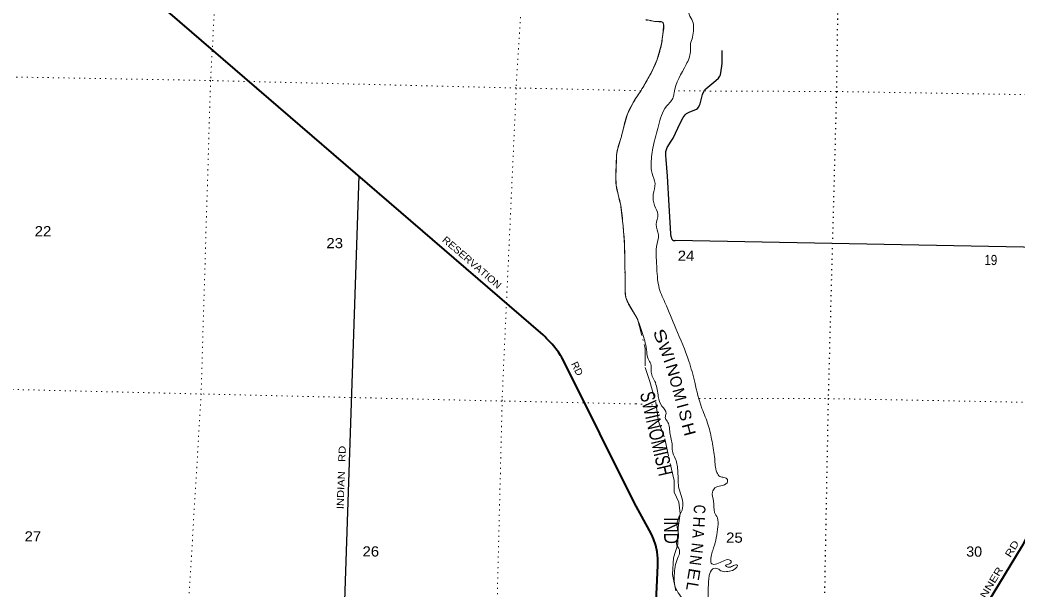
# Model space of a CAD drawing. Header units: feet. Extents: x -493433 to -244333, y 184684 to 373072.
# Drawn here: x -377997 to -360811, y 335440 to 345259 of the extents above; entities that cross this region are included whole.
import ezdxf
from ezdxf.enums import TextEntityAlignment as Align

# ---------------------------------------------------------------- set-up
doc = ezdxf.new("R2010")
doc.units = ezdxf.units.FT
doc.header["$LTSCALE"] = 60
doc.linetypes.add('DOT_DASHED', pattern=[7.7, 5, -1.2, 0.3, -1.2])
doc.linetypes.add('DOTTED', pattern=[1.5, 0.3, -1.2])
for name, color, linetype, lineweight in [('26', 7, 'Continuous', 40), ('27', 7, 'Continuous', 13), ('29', 7, 'Continuous', 25), ('30', 7, 'Continuous', 13), ('39', 7, 'Continuous', 13), ('41', 7, 'Continuous', 13), ('44', 7, 'DOT_DASHED', 13), ('6', 7, 'DOTTED', 25), ('7', 7, 'DOTTED', 13)]:
    doc.layers.add(name, color=color, linetype=linetype, lineweight=lineweight)

msp = doc.modelspace()

# ---------------------------------------------------------------- linework, layer by layer
at = {"layer": '26'}
for points in [[(-367418.94, 336947.23), (-368602.48, 339324.55), (-368659.46, 339432.51), (-368672.69, 339457.59), (-368688.96, 339482.51), (-368724.52, 339536.99), (-368831.17, 339674.65), (-368927.68, 339775.41), (-368958.22, 339807.29), (-368976.63, 339825.33), (-368986, 339834.51), (-376567.97, 346377.45), (-376592.69, 346398.77), (-376617.97, 346421.48), (-376643.63, 346444.94), (-376685.6, 346492.27), (-376768.89, 346593.89), (-378024.94, 348395.76), (-378039.35, 348416.43), (-378054.67, 348445.76), (-378067.8, 348470.88), (-378094.32, 348535.95), (-378202.15, 348907.8), (-378211.58, 348940.31)], [(-363526.9, 331611.9), (-363381.09, 331851.52), (-360749, 336177.13), (-360722.04, 336222.6), (-360623.45, 336416.57), (-360545.68, 336619.78), (-360478, 336837.95), (-360449.27, 336929.66), (-360416.27, 337029.75), (-360372.99, 337125.85), (-360319.91, 337216.89), (-360301.36, 337244.19), (-360133.88, 337493.2), (-360091.84, 337574.11), (-360058.49, 337658.97), (-360034.2, 337746.85), (-360019.22, 337836.79), (-360013.72, 337927.8), (-360013.7, 337932.02), (-359996, 338649.95), (-359968.82, 341329.88)], [(-367513.45, 331221.91), (-367215, 332633.95), (-367170, 332870.95), (-367158.37, 332932.02), (-367136.97, 333129.54), (-367013.65, 335864.84), (-367013.9, 335980.85), (-367026.28, 336096.2), (-367050.64, 336209.62), (-367086.73, 336319.87), (-367123.39, 336404.19), (-367418.94, 336947.23)]]:
    msp.add_lwpolyline(points, dxfattribs=at)
at = {"layer": '29'}
msp.add_line((-359971, 341329.95), (-366715.04, 341459.87), dxfattribs=at)
for points in [[(-366877.02, 342921.79), (-366875.5, 342991.19), (-366865.55, 343027.68), (-366851.18, 343064.17), (-366781.55, 343169.22), (-366749.5, 343223.41), (-366626.82, 343483.27), (-366577.08, 343579.48), (-366542.82, 343624.82), (-366519.61, 343648.04), (-366476.5, 343673.47), (-366348.29, 343722.13), (-366332.82, 343733.19), (-366308.51, 343761.95), (-366294.69, 343789.04), (-366286.4, 343815.02), (-366242.19, 343974.26), (-366223.41, 344025.14), (-366209.04, 344048.36), (-366184.72, 344071.57), (-366012.3, 344217.53), (-365969.75, 344257.92), (-365945.43, 344288.89), (-365937.14, 344314.85), (-365910.62, 344465.24), (-365907.3, 344513.92), (-365906.2, 344735.06)], [(-366784.16, 341522.93), (-366791, 341573.95), (-366821, 342061.95), (-366848, 342569.95), (-366872, 342856.95), (-366877.02, 342921.79)], [(-372159.2, 342572.86), (-372470.68, 333385.69), (-372445.02, 326641.18), (-375062.82, 326604.45)], [(-366784.16, 341522.93), (-366777.12, 341497.23), (-366770.49, 341485.07), (-366759.44, 341474.01), (-366742.86, 341462.95), (-366715.04, 341459.87)]]:
    msp.add_lwpolyline(points, dxfattribs=at)
at = {"layer": '39'}
for points in [[(-367237.18, 347961.73), (-367065, 347733.95), (-366907, 347478.95), (-366831, 347188.95), (-366805, 346775.95), (-366748, 346567.95), (-366675, 346337.95), (-366629, 346110.95), (-366547, 345812.95), (-366518, 345676.95), (-366484, 345601.95), (-366491, 345472.95), (-366460, 345322.95), (-366407, 345208.95), (-366400, 345099.95), (-366415, 344961.95), (-366449, 344844.95), (-366452, 344711.95), (-366525, 344491.95), (-366734, 344000.95), (-366747, 343929.95), (-366865, 343772.95), (-367004, 343434.95), (-367090, 343093.95), (-367129, 342788.95), (-367111, 342614.95), (-367062, 342444.95), (-367092, 342252.95), (-367069, 342061.95), (-367012, 341913.95), (-367040, 341733.95), (-367003, 341559.95), (-367036, 341357.95), (-367040, 341157.95), (-367026, 340892.95), (-366998, 340671.95), (-366891, 340389.95), (-366703, 339944.95), (-366478, 339380.95), (-366378, 339019.95), (-366255, 338568.95), (-366144, 338278.95), (-366080, 338000.95), (-366034, 337701.95), (-365998, 337466.95), (-365946, 337396.95), (-365876, 337379.95), (-365815, 337343.95), (-365822, 337288.95), (-365930, 337236.95), (-366031, 337199.95), (-366072, 337127.95), (-366055, 336969.95), (-366035, 336776.95), (-365989, 336681.95), (-365979, 336533.95), (-366007, 336341.95), (-366053, 336168.95), (-366101, 335960.95), (-366086, 335891.95), (-365999, 335892.95), (-365891, 335936.95), (-365784, 335959.95), (-365748, 335928.95), (-365797, 335884.95), (-365851, 335864.95), (-365783, 335831.95), (-365710, 335863.95), (-365643, 335868.95), (-365700, 335794.95), (-365808, 335759.95), (-365907, 335762.95), (-365983, 335807.95), (-366068, 335802.95), (-366128, 335689.95), (-366144, 335475.95), (-366172, 335109.95), (-366181, 334844.95), (-366141, 334728.95), (-366143, 334583.95), (-366156, 334417.95), (-366170.66, 334228.17)], [(-367189.78, 345258.94), (-367112, 345241.95), (-367026, 345230.95), (-366935, 345219.95), (-366915, 345189.95), (-366916, 345084.95), (-366937, 344928.95), (-366986, 344700.95), (-367067, 344474.95), (-367162, 344285.95), (-367305.45, 344040.26)], [(-367301.65, 344045.24), (-367412.23, 343878.62), (-367564.89, 343554.22), (-367641.22, 343248.9), (-367717.55, 342975.38), (-367730.27, 342765.48), (-367730.27, 342409.27), (-367660.31, 342110.31), (-367615.78, 341754.11), (-367590.34, 341448.79), (-367583.98, 341277.05), (-367577.61, 340793.62), (-367577.61, 340666.41), (-367571.25, 340507.39), (-367526.73, 340386.53), (-367482.2, 340303.84), (-367368.06, 340115.55)], [(-367368.06, 340115.55), (-367270, 339840.95), (-367204, 339540.95), (-367179, 339421.95), (-367134, 339333.95), (-367129, 339194.95), (-367056, 339011.95), (-367005, 338772.95), (-366942, 338605.95), (-366871, 338481.95), (-366885, 338409.95), (-366854, 338348.95), (-366818, 338260.95), (-366805, 338147.95), (-366766, 337930.95), (-366763, 337839.95), (-366710, 337695.95), (-366668, 337476.95), (-366648, 337179.95), (-366599, 337029.95), (-366586, 336852.95), (-366644, 336711.95), (-366684, 336570.95), (-366658, 336394.95), (-366671, 336305.95), (-366693, 336239.95), (-366642, 336129.95), (-366649, 336046.95), (-366700, 335915.95), (-366724, 335768.95), (-366734, 335606.95), (-366683, 335423.95), (-366601, 335303.95), (-366574, 335210.95), (-366623, 335115.95), (-366669, 334980.95), (-366670, 334877.95), (-366670, 334819.95), (-366689, 334764.95), (-366686, 334701.95), (-366662, 334649.95), (-366618, 334581.95), (-366653, 334519.95), (-366698, 334433.95), (-366693, 334346.95), (-366686, 334236.95), (-366670, 334188.95), (-366624, 334114.95), (-366667, 334064.95), (-366696, 333975.95), (-366727, 333784.95), (-366722, 333648.95), (-366707, 333498.95), (-366747, 333345.95), (-366744, 333219.95), (-366714, 333169.95), (-366664, 333126.95), (-366659, 333010.95), (-366654, 332867.95), (-366673, 332764.95), (-366706, 332722.95), (-366755, 332708.95), (-366778, 332662.95), (-366752, 332605.95), (-366712, 332544.95), (-366701, 332467.95), (-366692, 332278.95), (-366707, 332192.95), (-366752, 332141.95), (-366761, 332069.95), (-366705, 332003.95), (-366695, 331933.95), (-366731, 331828.95), (-366778, 331778.95), (-366851, 331748.95), (-366908, 331668.95), (-366954, 331533.95), (-366994, 331395.95), (-366980, 331314.95), (-366951, 331177.95), (-366926, 331025.95), (-366928, 330889.95), (-366983, 330807.95), (-366978, 330752.95), (-366942, 330709.95), (-366959, 330588.95), (-366992, 330457.95), (-367073, 330312.95), (-367135, 330157.95), (-367208, 329955.95), (-367286, 329774.95), (-367378, 329640.95), (-367458, 329543.95), (-367542.44, 329466.79)]]:
    msp.add_spline(points, degree=3, dxfattribs=at)
at = {"layer": '44'}
for points in [[(-367220.85, 345265.6), (-367207.99, 345257.48), (-367199.81, 345254.32), (-367194.16, 345254.15), (-367191, 345255.43), (-367189.81, 345258.75), (-367188.57, 345258.68), (-367109.76, 345241.47), (-367063.31, 345234.9), (-366931.5, 345218.97), (-366921.23, 345209.09), (-366913.3, 345171.17), (-366919.28, 345057.32), (-366952.43, 344845.68), (-367025.09, 344577.38), (-367111.12, 344381.37), (-367302.1, 344044.66)], [(-367302.1, 344044.66), (-367412.66, 343877.91), (-367534.35, 343643.2), (-367707.01, 343021.04), (-367724.46, 342931.28), (-367735.54, 342576.3), (-367730.81, 342415.87), (-367651.3, 342046.07), (-367604.23, 341632.49), (-367587.16, 341382.34), (-367578.36, 340876.68), (-367576.66, 340587.74), (-367566.46, 340481.29), (-367515.68, 340365.04), (-367369.14, 340117.09)], [(-367366.24, 340112.93), (-367228.78, 339601.59), (-367230, 339275.56), (-367150.92, 339031.28), (-367048.17, 338672.59), (-367006.19, 338363.01), (-366893.78, 338042.41), (-366803.88, 337617.42), (-366731, 337320.73), (-366730.87, 337126.29), (-366652.92, 336952.94), (-366626.43, 336759.44), (-366660.56, 336519.83), (-366670.4, 336230.61), (-366740.91, 335992.5), (-366762.63, 335709.84), (-366705.34, 335427.97)]]:
    msp.add_lwpolyline(points, dxfattribs=at)
at = {"layer": '6'}
msp.add_lwpolyline([(-363892.97, 347351), (-363938, 344025.95), (-364081, 338737.95), (-364182, 333389.95), (-364191.33, 332738.5)], dxfattribs=at)
at = {"layer": '7'}
for p, q in [((-369126.6, 349352.04), (-369453.4, 344087.39)), ((-374531.78, 347601.83), (-374714.67, 344214.68)), ((-374712.44, 344215.81), (-380000.42, 344310.24)), ((-374714.68, 344215.8), (-374878.1, 338817.79)), ((-369452.28, 344087.39), (-374712.43, 344214.69)), ((-369451.15, 344086.28), (-369696.61, 338694.57)), ((-367305.46, 344040.24), (-369453.4, 344087.39)), ((-379835.61, 338935.49), (-374884.82, 338817.75)), ((-374876.98, 338817.79), (-375201.59, 333402.37)), ((-369696.61, 338694.57), (-374881.46, 338817.77)), ((-369693.37, 338715.88), (-369827.01, 333366.42)), ((-367393.27, 338645.96), (-369698.86, 338695.68)), ((-367393.27, 338645.96), (-366948, 338620.95))]:
    msp.add_line(p, q, dxfattribs=at)
for points in [[(-337541.38, 343582.66), (-342658, 343694.95), (-347910, 343729.95), (-353249, 343771.95), (-358605, 343938.95), (-363938, 344025.95), (-366719.41, 344037.75)], [(-366301.73, 338739.95), (-364081, 338737.95), (-358712, 338636.95), (-353305, 338460.95), (-348020, 338467.95), (-342768, 338414.95), (-337363, 338298.95), (-336776.07, 338251.79)]]:
    msp.add_lwpolyline(points, dxfattribs=at)

# ---------------------------------------------------------------- texts
at = {"layer": '27'}
for s, height, rotation, width, p in [('RESERVATION', 121, 319.206, 1.1, (-370737.06, 341453.6)), ('RD', 121, 296.466, 1.05, (-368511.26, 339336.07)), ('WHITNEY  -  LA CONNER    RD', 120, 58.68, 1.3, (-362353.1, 333673.81))]:
    msp.add_text(s, height=height, rotation=rotation, dxfattribs=dict(at, width=width)).set_placement(p)
at = {"layer": '30', "width": 1.2}
msp.add_text('INDIAN   RD', height=120, rotation=88.058, dxfattribs=at).set_placement((-372423.88, 336831.84))
at = {"layer": '41'}
for s, rotation, width, p in [('S', 293.113, 1.35, (-367056.76, 339776.9)), ('N', 286.366, 1.1, (-366852.09, 339201.82)), ('O', 285.199, 0.95, (-366796.07, 339003.15)), ('S', 281.459, 1.1, (-366636.62, 338433.04)), ('H', 285.165, 1.15, (-366576.19, 338182.69)), ('C', 267.173, 0.8, (-366393.46, 336837.06)), ('H', 267.173, 0.95, (-366404.75, 336616.54)), ('A', 267.173, 0.85, (-366418.7, 336414.91)), ('N', 263.431, 0.9, (-366435.45, 336174.16)), ('N', 262.774, 0.9, (-366461.02, 335965.29)), ('E', 260.537, 1.15, (-366490.13, 335726.79))]:
    msp.add_text(s, height=200, rotation=rotation, dxfattribs=dict(at, width=width)).set_placement(p, align=Align.CENTER)
for s, rotation, p in [('W', 292.653, (-366966.67, 339535.39)), ('I', 290.23, (-366908.32, 339367.64)), ('M', 285.242, (-366735.88, 338781.93)), ('I', 285.266, (-366682.88, 338587.59)), ('L', 260.537, (-366516.37, 335519.08))]:
    msp.add_text(s, height=200, rotation=rotation, dxfattribs=at).set_placement(p, align=Align.CENTER)
at = {"layer": '44'}
for s, rotation, width, p in [('SWINOMISH', 282.985, 0.75, (-367324.71, 338825.06)), ('IND', 270.038, 0.8, (-366905.87, 336695.17))]:
    msp.add_text(s, height=250, rotation=rotation, dxfattribs=dict(at, width=width)).set_placement(p)
at = {"layer": '7', "width": 1.1}
for s, p in [('22', (-377743.08, 341533.23)), ('23', (-372720.3, 341328.43)), ('27', (-377917.42, 336277.12)), ('26', (-372098.72, 336018.01))]:
    msp.add_text(s, height=175, dxfattribs=at).set_placement(p)
at = {"layer": '7'}
for s, width, p in [('24', 1.1, (-366671.15, 341111.65)), ('19', 0.85, (-361391.23, 341039.18)), ('25', 1.1, (-365838.6, 336256.75)), ('30', 1.05, (-361704.41, 336016.95))]:
    msp.add_text(s, height=175, rotation=359.44, dxfattribs=dict(at, width=width)).set_placement(p)

doc.saveas('drawing.dxf')
